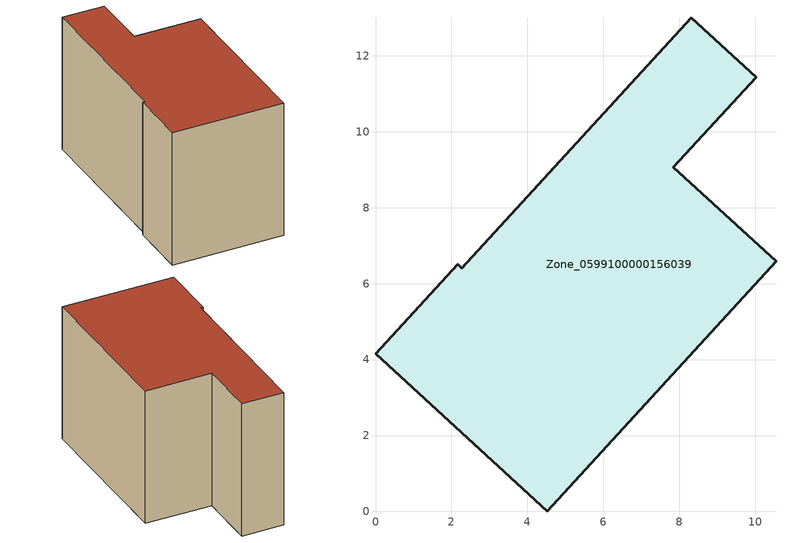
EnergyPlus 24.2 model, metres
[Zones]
Zone_0599100000156039
 floor ground (C_G): 4.53,0 0,4.15 2.17,6.51 2.27,6.41 8.32,13.01 10.03,11.44 7.85,9.07 10.55,6.59 z0
 wall outside (C_F): 0,4.15 4.53,0 10.55,6.59 7.85,9.07 10.03,11.44 8.32,13.01 2.27,6.41 2.17,6.51 0,4.15 z0:7.61
 roof outside (C_R): 8.32,13.01 2.27,6.41 2.17,6.51 0,4.15 4.53,0 10.55,6.59 7.85,9.07 10.03,11.44 z7.61
[BUILDING]
Pand.0599100000156039: North Axis=0; Terrain=City; Loads Convergence Tolerance Value=0.04; Temperature Convergence Tolerance Value=0.4; Solar Distribution=FullExterior; Maximum Number of Warmup Days=25; Minimum Number of Warmup Days=1
[Site:Location]
Rotterdam.The.Hague.AP_ZH_NLD Design_Conditions: Latitude=51.96; Longitude=4.45; Time Zone=1; Elevation=-4.5
[SITE:GROUNDTEMPERATURE:BUILDINGSURFACE]
18, 18, 18, 18, 18, 18, 18, 18, 18, 18, 18, 18
[MATERIAL] Thermal Absorptance=0.9; Solar Absorptance=0.7; Visible Absorptance=0.7
Name | Roughness | Thickness | Conductivity | Density | Specific Heat
G.TI.1975-1991 | MediumSmooth | 0.15 | 0.288461 | 540 | 1210
F.TI.1975-1991 | Rough | 0.3 | 0.230769 | 1920 | 840
R.TI.1975-1991 | MediumRough | 0.2 | 0.153846 | 1500 | 1000
[CONSTRUCTION]
C_G: G.TI.1975-1991
C_F: F.TI.1975-1991
C_R: R.TI.1975-1991
[ZONE]
Zone_0599100000156039: Type=1; Multiplier=1; Ceiling Height=Autocalculate; Volume=Autocalculate; Floor Area=autocalculate; Part of Total Floor Area=Yes
[ZONEINFILTRATION:DESIGNFLOWRATE]
Infil_Zone_0599100000156039: Zone or ZoneList or Space or SpaceList=Zone_0599100000156039; Schedule=AlwaysOn; Design Flow Rate Calculation Method=Flow/Area; Flow Rate per Floor Area=0.003; Constant Term Coefficient=1; Temperature Term Coefficient=0; Velocity Term Coefficient=0; Velocity Squared Term Coefficient=0
[HVACTEMPLATE:ZONE:IDEALLOADSAIRSYSTEM]
Zone_0599100000156039: Maximum Heating Supply Air Temperature=50; Minimum Cooling Supply Air Temperature=13; Maximum Heating Supply Air Humidity Ratio=0.0156; Minimum Cooling Supply Air Humidity Ratio=0.0077; Heating Limit=NoLimit; Cooling Limit=NoLimit; Dehumidification Control Type=ConstantSensibleHeatRatio; Cooling Sensible Heat Ratio=0.7; Dehumidification Setpoint=60; Humidification Control Type=None; Humidification Setpoint=30; Outdoor Air Method=None; Outdoor Air Flow Rate per Person=0.00944; Outdoor Air Flow Rate per Zone Floor Area=0; Outdoor Air Flow Rate per Zone=0; Demand Controlled Ventilation Type=None; Outdoor Air Economizer Type=NoEconomizer; Heat Recovery Type=None; Sensible Heat Recovery Effectiveness=0.7; Latent Heat Recovery Effectiveness=0.65
[ZONECONTROL:THERMOSTAT]
ThermostatControl_Zone_0599100000156039: Zone or ZoneList=Zone_0599100000156039; Control Type Schedule=DualSetpointControlType; Control 1=Thermostat_Zone_0599100000156039; Temperature Difference Between Cutout And Setpoint=0
[THERMOSTATSETPOINT:DUALSETPOINT]
Thermostat_Zone_0599100000156039: Heating Setpoint Temperature Schedule=HeatingSetpoint_Zone_0599100000156039; Cooling Setpoint Temperature Schedule=CoolingSetpoint_Zone_0599100000156039
[SCHEDULE:COMPACT]
HeatingSetpoint_Zone_0599100000156039: Through: 12/31, For: AllDays, Until: 24:00, 21
CoolingSetpoint_Zone_0599100000156039: Through: 12/31, For: AllDays, Until: 24:00, 24
DualSetpointControlType: Through: 12/31, For: AllDays, Until: 24:00, 4
AlwaysOn: Through: 12/31, For: AllDays, Until: 24:00, 1
